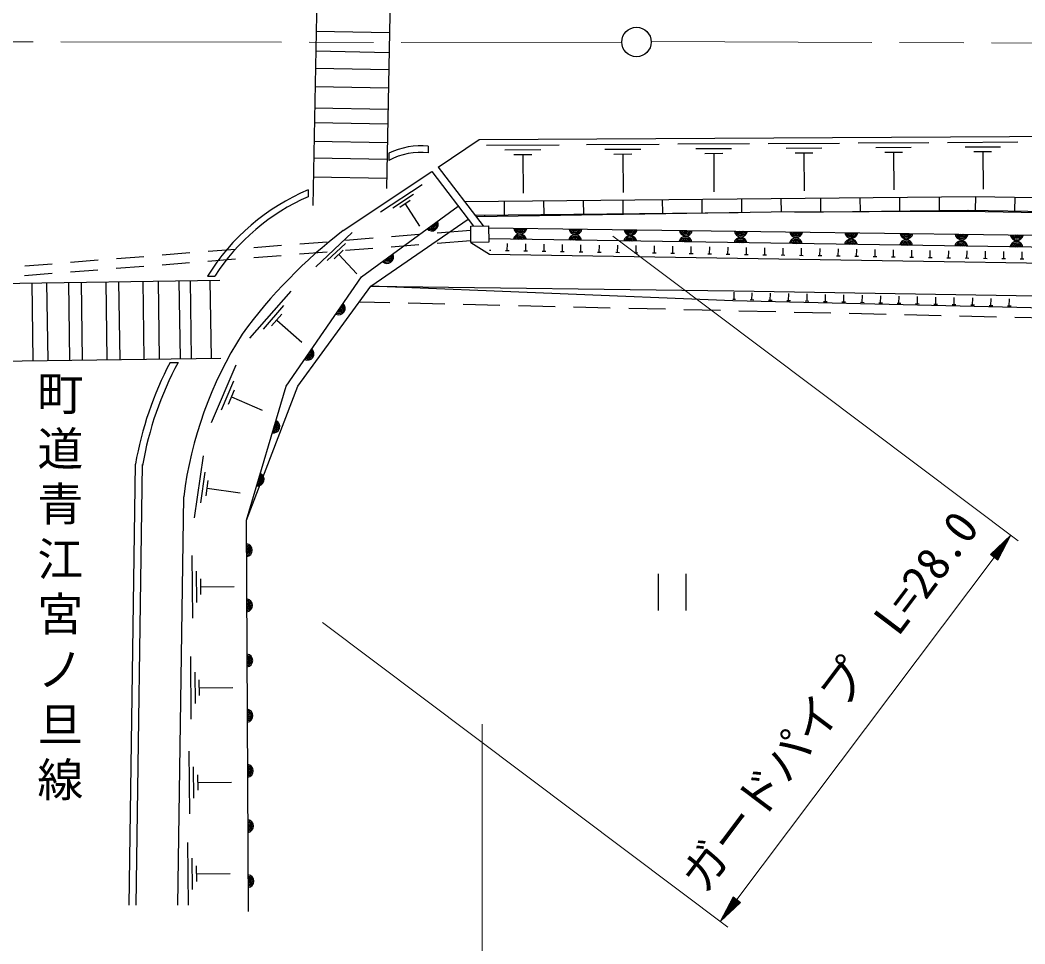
# Model space of a CAD drawing. Units: millimetres, scale not verified. Extents: x 40000 to 680000, y 20000 to 380000.
# Drawn here: x 435651 to 490290, y 239526 to 289767 of the extents above; entities that cross this region are included whole.
import ezdxf
from ezdxf.enums import TextEntityAlignment as Align

# ---------------------------------------------------------------- set-up
doc = ezdxf.new("R2010")
doc.units = ezdxf.units.MM
doc.header["$LTSCALE"] = 1000
doc.linetypes.add('CHAIN', pattern=[18.5, 12, -1.5, 3.5, -1.5])
for name, color, linetype, lineweight in [('M-BGD', 7, 'Continuous', 25), ('M-BMK', 2, 'CHAIN', 13), ('M-BMK-SRVR', 3, 'Continuous', 25), ('M-STR-HTXT', 7, 'Continuous', 13), ('M-STR-STRD', 7, 'Continuous', 25)]:
    doc.layers.add(name, color=color, linetype=linetype, lineweight=lineweight)
doc.layers.add('M-BMK-HTXT', color=7, linetype='Continuous')
doc.styles.add('@ＭＳ ゴシック', font='')
doc.styles.add('ＭＳ ゴシック', font='')
doc.styles.get('@ＭＳ ゴシック').set_extended_font_data('@MS Gothic')
doc.styles.get('ＭＳ ゴシック').set_extended_font_data('MS Gothic')

msp = doc.modelspace()

# ---------------------------------------------------------------- linework, layer by layer
at = {"layer": 'M-BGD'}
for p, q in [((451928, 298548), (451565, 279686)), ((455908, 297633), (455580, 280616)), ((451747, 289164), (455744, 289087)), ((451727, 288088), (455723, 288011)), ((451709, 287157), (455705, 287080)), ((451689, 286154), (455686, 286077)), ((451667, 285003), (455663, 284926)), ((451652, 284201), (455648, 284124)), ((451632, 283179), (455628, 283102)), ((471410, 283030), (475319, 283053)), ((476334, 283059), (480212, 283081)), ((481227, 283087), (485074, 283110)), ((486080, 283116), (489913, 283138)), ((461016, 282969), (464957, 282992)), ((462003, 282712), (463973, 282723)), ((466453, 283001), (470394, 283024)), ((467440, 282744), (469410, 282755)), ((467934, 282484), (468919, 282490)), ((468427, 282487), (468439, 280385)), ((472388, 282775), (474343, 282786)), ((472879, 282517), (473856, 282523)), ((473367, 282520), (473379, 280435)), ((477305, 282806), (479244, 282817)), ((477791, 282550), (478761, 282556)), ((478276, 282553), (478288, 280485)), ((482190, 282837), (484113, 282848)), ((482673, 282583), (483634, 282589)), ((483153, 282586), (483165, 280535)), ((487040, 282866), (488956, 282877)), ((487521, 282613), (488479, 282619)), ((488000, 282616), (488012, 280572)), ((451615, 282275), (455611, 282198)), ((462497, 282452), (463482, 282458)), ((462990, 282455), (463002, 280353)), ((453227, 278321), (458035, 281538)), ((458035, 281538), (460310, 278563)), ((458385, 281776), (460836, 278572)), ((451595, 281240), (455591, 281163)), ((455247, 279348), (457523, 280821)), ((455914, 279565), (457052, 280301)), ((456296, 279597), (456866, 279965)), ((456581, 279781), (457366, 278567)), ((461972, 279920), (461979, 279170)), ((464121, 279941), (464129, 279191)), ((466271, 279963), (466279, 279213)), ((468421, 279985), (468429, 279235)), ((470571, 280007), (470579, 279257)), ((472721, 280029), (472729, 279279)), ((474871, 280050), (474878, 279301)), ((477021, 280072), (477028, 279328)), ((479171, 280094), (479178, 279344)), ((481321, 280116), (481328, 279366)), ((483470, 280138), (483478, 279388)), ((485620, 280159), (485628, 279409)), ((487595, 280179), (487582, 279430)), ((489745, 280143), (489732, 279393)), ((460391, 279153), (474703, 279299)), ((467354, 279224), (467354, 279184)), ((469504, 279246), (469504, 279217)), ((471654, 279268), (471654, 279251)), ((473804, 279290), (473804, 279285)), ((477786, 279330), (487192, 279425)), ((478103, 279333), (478103, 279331)), ((480253, 279355), (480253, 279336)), ((482403, 279377), (482403, 279342)), ((484553, 279399), (484554, 279348)), ((486703, 279420), (486704, 279353)), ((487197, 279436), (521456, 278851)), ((488657, 279411), (488656, 279327)), ((460904, 279159), (460905, 279083)), ((463054, 279180), (463055, 279117)), ((465204, 279202), (465205, 279150)), ((451738, 276353), (453715, 278209)), ((455843, 277996), (457339, 278116)), ((458335, 278196), (460157, 278342)), ((450859, 277597), (452354, 277717)), ((452356, 276685), (453344, 277613)), ((453351, 277797), (454846, 277917)), ((460166, 277765), (458323, 277620)), ((462144, 277215), (462150, 277615)), ((463143, 277199), (463150, 277599)), ((464143, 277183), (464150, 277583)), ((443383, 276999), (444878, 277119)), ((445875, 277198), (447370, 277318)), ((448367, 277398), (449862, 277518)), ((452341, 277151), (450846, 277033)), ((452727, 276786), (453221, 277250)), ((454833, 277346), (453338, 277229)), ((457326, 277542), (455830, 277425)), ((461244, 277230), (461181, 277231)), ((462244, 277214), (462044, 277217)), ((463243, 277197), (463043, 277201)), ((464243, 277181), (464043, 277184)), ((465243, 277165), (465043, 277168)), ((465143, 277167), (465150, 277567)), ((466243, 277149), (466043, 277152)), ((466143, 277150), (466150, 277550)), ((467243, 277133), (467043, 277136)), ((467143, 277134), (467149, 277534)), ((468243, 277116), (468043, 277120)), ((468143, 277118), (468149, 277518)), ((469243, 277100), (469043, 277103)), ((469143, 277102), (469149, 277502)), ((470242, 277084), (470043, 277087)), ((470143, 277086), (470149, 277485)), ((471242, 277068), (471042, 277071)), ((471142, 277069), (471149, 277469)), ((472242, 277051), (472042, 277055)), ((472142, 277053), (472149, 277453)), ((473242, 277035), (473042, 277039)), ((473142, 277037), (473149, 277437)), ((474242, 277019), (474042, 277022)), ((474142, 277021), (474148, 277421)), ((475142, 277004), (475148, 277404)), ((476142, 276988), (476148, 277388)), ((477142, 276972), (477148, 277372)), ((478141, 276956), (478148, 277356)), ((479141, 276940), (479148, 277340)), ((480141, 276923), (480148, 277323)), ((481141, 276907), (481148, 277307)), ((482141, 276891), (482147, 277291)), ((483141, 276875), (483147, 277275)), ((484141, 276859), (484147, 277258)), ((485141, 276842), (485147, 277242)), ((486140, 276826), (486147, 277226)), ((487140, 276810), (487147, 277210)), ((488140, 276794), (488147, 277194)), ((489140, 276777), (489146, 277177)), ((490140, 276761), (490146, 277161)), ((435907, 276400), (437402, 276520)), ((438399, 276600), (439894, 276720)), ((440891, 276799), (442386, 276919)), ((444864, 276564), (443369, 276447)), ((447356, 276760), (445861, 276642)), ((449849, 276955), (448353, 276838)), ((452974, 277018), (453964, 275964)), ((475242, 277003), (475042, 277006)), ((476242, 276987), (476042, 276990)), ((477242, 276970), (477042, 276974)), ((478241, 276954), (478041, 276957)), ((479241, 276938), (479041, 276941)), ((480241, 276922), (480041, 276925)), ((481241, 276906), (481041, 276909)), ((482241, 276889), (482041, 276893)), ((483241, 276873), (483041, 276876)), ((484241, 276857), (484041, 276860)), ((485241, 276841), (485041, 276844)), ((486240, 276824), (486040, 276828)), ((487240, 276808), (487040, 276811)), ((488240, 276792), (488040, 276795)), ((489240, 276776), (489040, 276779)), ((490240, 276760), (490040, 276763)), ((437387, 275977), (435892, 275860)), ((439879, 276173), (438384, 276055)), ((442372, 276368), (440876, 276251)), ((429531, 275382), (446511, 275620)), ((436359, 271248), (436299, 275477)), ((437172, 271259), (437113, 275488)), ((438356, 271275), (438297, 275505)), ((439047, 271285), (438988, 275514)), ((440382, 271304), (440322, 275533)), ((441086, 271314), (441027, 275543)), ((442398, 271332), (442339, 275561)), ((443233, 271344), (443173, 275573)), ((444368, 271360), (444308, 275589)), ((444974, 271368), (444915, 275597)), ((446054, 271383), (445995, 275613)), ((448148, 272471), (450391, 275032)), ((474474, 274566), (474484, 274966)), ((475444, 274543), (475454, 274943)), ((476444, 274519), (476453, 274919)), ((477443, 274495), (477453, 274895)), ((478443, 274471), (478453, 274871)), ((479443, 274448), (479452, 274848)), ((455748, 274390), (454097, 274429)), ((458747, 274320), (456747, 274367)), ((461746, 274249), (459747, 274296)), ((474544, 274564), (474404, 274568)), ((475544, 274541), (475344, 274545)), ((476544, 274517), (476344, 274521)), ((477543, 274493), (477344, 274498)), ((478543, 274469), (478343, 274474)), ((479543, 274445), (479343, 274450)), ((480543, 274421), (480343, 274426)), ((480443, 274424), (480452, 274824)), ((481542, 274398), (481342, 274402)), ((481442, 274400), (481452, 274800)), ((482542, 274374), (482342, 274379)), ((482442, 274376), (482452, 274776)), ((483542, 274350), (483342, 274355)), ((483442, 274352), (483451, 274752)), ((484541, 274326), (484342, 274331)), ((484442, 274329), (484451, 274728)), ((485541, 274302), (485341, 274307)), ((485441, 274305), (485451, 274705)), ((486441, 274281), (486450, 274681)), ((487441, 274257), (487450, 274657)), ((488440, 274233), (488450, 274633)), ((489440, 274210), (489450, 274609)), ((448879, 272961), (450001, 274242)), ((449330, 273132), (449891, 273772)), ((464745, 274179), (462746, 274226)), ((467744, 274108), (465745, 274155)), ((470744, 274038), (468744, 274085)), ((473743, 273967), (471743, 274014)), ((476742, 273897), (474743, 273944)), ((479741, 273826), (477742, 273873)), ((482740, 273756), (480741, 273803)), ((486541, 274279), (486341, 274283)), ((487541, 274255), (487341, 274260)), ((488540, 274231), (488340, 274236)), ((489540, 274207), (489340, 274212)), ((449611, 273452), (450977, 272255)), ((485739, 273685), (483740, 273732)), ((488739, 273615), (486739, 273662)), ((491738, 273544), (489738, 273591)), ((430684, 271168), (446570, 271390)), ((446057, 267886), (447399, 271016)), ((446601, 268579), (447273, 270144)), ((446978, 268881), (447313, 269663)), ((447146, 269272), (448814, 268556)), ((445131, 262695), (445620, 266065)), ((445478, 263505), (445722, 265190)), ((445764, 263894), (445886, 264736)), ((445825, 264315), (447622, 264054)), ((444225, 241627), (444547, 263847)), ((445041, 257243), (445006, 260647)), ((445259, 258096), (445242, 259798)), ((470350, 259650), (470350, 257650)), ((471850, 259650), (471850, 257650)), ((445482, 258524), (445473, 259375)), ((445477, 258950), (447293, 258968)), ((444961, 251753), (444926, 255157)), ((445180, 252606), (445162, 254308)), ((445402, 253034), (445393, 253885)), ((445398, 253460), (447214, 253478)), ((444887, 246597), (444852, 250002)), ((445105, 247451), (445088, 249153)), ((445328, 247879), (445319, 248730)), ((445323, 248304), (447139, 248323)), ((444815, 241631), (444780, 245036)), ((445033, 242485), (445016, 244187)), ((445256, 242912), (445247, 243764)), ((445251, 243338), (447067, 243357))]:
    msp.add_line(p, q, dxfattribs=at)
for points in [[(458387, 281774), (460618, 283267), (521474, 283623)], [(459822, 279898), (487595, 280179), (521458, 279601)], [(448065, 241296), (447965, 262577), (450115, 269851), (454224, 275809), (459481, 279647)], [(521455, 278726), (487154, 279355), (476484, 279326), (460450, 279076)], [(447965, 262577), (450745, 269867), (454728, 275288), (460016, 278947)], [(461128, 278462), (509567, 277822), (569052, 276731)], [(460167, 277677), (461178, 277046), (569026, 275297)], [(569042, 276157), (509519, 277123), (461138, 277865)], [(454728, 275288), (474471, 275042), (526012, 274197), (525743, 255480)], [(524795, 255356), (524960, 273444), (502974, 273825), (474402, 274506), (454728, 275288)]]:
    msp.add_lwpolyline(points, dxfattribs=at)
msp.add_lwpolyline([(460153, 278561), (461126, 278576), (461140, 277693), (460167, 277677)], close=True, dxfattribs=at)
for centre, radius, start, end in [((458032, 278656), 354, 224.9298, 27.3349), ((458032, 278656), 283, 227.1538, 25.1109), ((458032, 278656), 212, 230.9001, 21.3646), ((458032, 278656), 142, 238.6119, 13.6528), ((458032, 278656), 100, 248.9295, 3.3352), ((458032, 278656), 100, 248.9295, 3.3352), ((469939, 256496), 27489, 127.4403, 143.9078), ((462830, 277785), 354, 7.9193, 170.3245), ((462850, 278493), 354, 188.0407, 350.4459), ((462850, 278493), 283, 190.2648, 348.2219), ((462850, 278493), 212, 194.0111, 344.4756), ((462850, 278493), 142, 201.7228, 336.7638), ((462850, 278493), 100, 212.0405, 326.4462), ((462850, 278493), 100, 212.0405, 326.4462), ((465850, 278454), 354, 188.0407, 350.4459), ((465850, 278454), 283, 190.2648, 348.2219), ((465850, 278454), 212, 194.0111, 344.4756), ((465850, 278454), 142, 201.7228, 336.7638), ((465850, 278454), 100, 212.0405, 326.4462), ((465850, 278454), 100, 212.0405, 326.4462), ((468850, 278414), 354, 188.0407, 350.4459), ((468850, 278414), 283, 190.2648, 348.2219), ((468850, 278414), 212, 194.0111, 344.4756), ((468850, 278414), 142, 201.7228, 336.7638), ((468850, 278414), 100, 212.0405, 326.4462), ((468850, 278414), 100, 212.0405, 326.4462), ((471850, 278374), 354, 188.0407, 350.4459), ((471850, 278374), 283, 190.2648, 348.2219), ((471850, 278374), 212, 194.0111, 344.4756), ((471850, 278374), 142, 201.7228, 336.7638), ((471850, 278374), 100, 212.0405, 326.4462), ((471850, 278374), 100, 212.0405, 326.4462), ((474849, 278335), 354, 188.0407, 350.4459), ((474849, 278335), 283, 190.2648, 348.2219), ((474849, 278335), 212, 194.0111, 344.4756), ((474849, 278335), 142, 201.7228, 336.7638), ((474849, 278335), 100, 212.0405, 326.4462), ((474849, 278335), 100, 212.0405, 326.4462), ((477849, 278295), 354, 188.0407, 350.4459), ((477849, 278295), 283, 190.2648, 348.2219), ((477849, 278295), 212, 194.0111, 344.4756), ((477849, 278295), 142, 201.7228, 336.7638), ((477849, 278295), 100, 212.0405, 326.4462), ((477849, 278295), 100, 212.0405, 326.4462), ((480849, 278256), 354, 188.0407, 350.4459), ((480849, 278256), 283, 190.2648, 348.2219), ((480849, 278256), 212, 194.0111, 344.4756), ((480849, 278256), 142, 201.7228, 336.7638), ((480849, 278256), 100, 212.0405, 326.4462), ((480849, 278256), 100, 212.0405, 326.4462), ((483849, 278216), 354, 188.0407, 350.4459), ((483849, 278216), 283, 190.2648, 348.2219), ((483849, 278216), 212, 194.0111, 344.4756), ((483849, 278216), 142, 201.7228, 336.7638), ((483849, 278216), 100, 212.0405, 326.4462), ((483849, 278216), 100, 212.0405, 326.4462), ((486848, 278176), 354, 188.0407, 350.4459), ((486848, 278176), 283, 190.2648, 348.2219), ((486848, 278176), 212, 194.0111, 344.4756), ((486848, 278176), 142, 201.7228, 336.7638), ((486848, 278176), 100, 212.0405, 326.4462), ((486848, 278176), 100, 212.0405, 326.4462), ((462830, 277785), 283, 10.1433, 168.1004), ((462830, 277785), 212, 13.8897, 164.3541), ((462830, 277785), 142, 21.6014, 156.6424), ((462830, 277785), 100, 31.9191, 146.3247), ((462830, 277785), 100, 31.9191, 146.3247), ((465830, 277739), 354, 7.9193, 170.3245), ((465830, 277739), 283, 10.1433, 168.1004), ((465830, 277739), 212, 13.8897, 164.3541), ((465830, 277739), 142, 21.6014, 156.6424), ((465830, 277739), 100, 31.9191, 146.3247), ((465830, 277739), 100, 31.9191, 146.3247), ((468829, 277693), 354, 7.9193, 170.3245), ((468829, 277693), 283, 10.1433, 168.1004), ((468829, 277693), 212, 13.8897, 164.3541), ((468829, 277693), 142, 21.6014, 156.6424), ((468829, 277693), 100, 31.9191, 146.3247), ((468829, 277693), 100, 31.9191, 146.3247), ((471829, 277647), 354, 7.9193, 170.3245), ((471829, 277647), 283, 10.1433, 168.1004), ((471829, 277647), 212, 13.8897, 164.3541), ((471829, 277647), 142, 21.6014, 156.6424), ((471829, 277647), 100, 31.9191, 146.3247), ((471829, 277647), 100, 31.9191, 146.3247), ((474829, 277601), 354, 7.9193, 170.3245), ((474829, 277601), 283, 10.1433, 168.1004), ((474829, 277601), 212, 13.8897, 164.3541), ((474829, 277601), 142, 21.6014, 156.6424), ((474829, 277601), 100, 31.9191, 146.3247), ((474829, 277601), 100, 31.9191, 146.3247), ((477828, 277555), 354, 7.9193, 170.3245), ((477828, 277555), 283, 10.1433, 168.1004), ((477828, 277555), 212, 13.8897, 164.3541), ((477828, 277555), 142, 21.6014, 156.6424), ((477828, 277555), 100, 31.9191, 146.3247), ((477828, 277555), 100, 31.9191, 146.3247), ((480828, 277509), 354, 7.9193, 170.3245), ((480828, 277509), 283, 10.1433, 168.1004), ((480828, 277509), 212, 13.8897, 164.3541), ((480828, 277509), 142, 21.6014, 156.6424), ((480828, 277509), 100, 31.9191, 146.3247), ((480828, 277509), 100, 31.9191, 146.3247), ((483828, 277463), 354, 7.9193, 170.3245), ((483828, 277463), 283, 10.1433, 168.1004), ((483828, 277463), 212, 13.8897, 164.3541), ((483828, 277463), 142, 21.6014, 156.6424), ((486827, 277417), 354, 7.9193, 170.3245), ((486827, 277417), 283, 10.1433, 168.1004), ((486827, 277417), 212, 13.8897, 164.3541), ((489827, 277371), 354, 7.9193, 170.3245), ((489848, 278137), 354, 188.0407, 350.4459), ((489827, 277371), 283, 10.1433, 168.1004), ((489848, 278137), 283, 190.2648, 348.2219), ((489827, 277371), 212, 13.8897, 164.3541), ((489848, 278137), 212, 194.0111, 344.4756), ((489848, 278137), 142, 201.7228, 336.7638), ((489848, 278137), 100, 212.0405, 326.4462), ((489848, 278137), 100, 212.0405, 326.4462), ((455609, 276887), 354, 224.9298, 27.3349), ((483828, 277463), 100, 31.9191, 146.3247), ((483828, 277463), 100, 31.9191, 146.3247), ((486827, 277417), 142, 21.6014, 156.6424), ((486827, 277417), 100, 31.9191, 146.3247), ((486827, 277417), 100, 31.9191, 146.3247), ((489827, 277371), 142, 21.6014, 156.6424), ((489827, 277371), 100, 31.9191, 146.3247), ((489827, 277371), 100, 31.9191, 146.3247), ((455609, 276887), 283, 227.1538, 25.1109), ((455609, 276887), 212, 230.9001, 21.3646), ((455609, 276887), 142, 238.6119, 13.6528), ((455609, 276887), 100, 248.9295, 3.3352), ((455609, 276887), 100, 248.9295, 3.3352), ((452977, 274096), 354, 244.2029, 46.608), ((452977, 274096), 283, 246.4269, 44.384), ((452977, 274096), 212, 250.1732, 40.6377), ((452977, 274096), 142, 257.885, 32.926), ((452977, 274096), 100, 268.2026, 22.6083), ((452977, 274096), 100, 268.2026, 22.6083), ((465791, 261200), 21409, 147.5456, 172.8976), ((451273, 271626), 354, 244.2029, 46.608), ((451273, 271626), 283, 246.4269, 44.384), ((451273, 271626), 212, 250.1732, 40.6377), ((451273, 271626), 142, 257.885, 32.926), ((451273, 271626), 100, 268.2026, 22.6083), ((451273, 271626), 100, 268.2026, 22.6083), ((449413, 267668), 354, 262.3308, 64.736), ((449413, 267668), 283, 264.5548, 62.5119), ((449413, 267668), 212, 268.3011, 58.7656), ((449413, 267668), 142, 276.0129, 51.0539), ((449413, 267668), 100, 286.3305, 40.7362), ((449413, 267668), 100, 286.3305, 40.7362), ((448563, 264791), 354, 262.3308, 64.736), ((448563, 264791), 283, 264.5548, 62.5119), ((448563, 264791), 212, 268.3011, 58.7656), ((448563, 264791), 142, 276.0129, 51.0539), ((448563, 264791), 100, 286.3305, 40.7362), ((448563, 264791), 100, 286.3305, 40.7362), ((447919, 260936), 354, 279.0679, 81.4731), ((447919, 260936), 283, 281.292, 79.2491), ((447919, 260936), 212, 285.0383, 75.5027), ((447919, 260936), 142, 292.75, 67.791), ((447919, 260936), 100, 303.0677, 57.4734), ((447919, 260936), 100, 303.0677, 57.4734), ((447933, 257936), 354, 279.0679, 81.4731), ((447933, 257936), 283, 281.292, 79.2491), ((447933, 257936), 212, 285.0383, 75.5027), ((447933, 257936), 142, 292.75, 67.791), ((447933, 257936), 100, 303.0677, 57.4734), ((447933, 257936), 100, 303.0677, 57.4734), ((447947, 254936), 354, 279.0679, 81.4731), ((447947, 254936), 283, 281.292, 79.2491), ((447947, 254936), 212, 285.0383, 75.5027), ((447947, 254936), 142, 292.75, 67.791), ((447947, 254936), 100, 303.0677, 57.4734), ((447947, 254936), 100, 303.0677, 57.4734), ((447961, 251936), 354, 279.0679, 81.4731), ((447961, 251936), 283, 281.292, 79.2491), ((447961, 251936), 212, 285.0383, 75.5027), ((447961, 251936), 142, 292.75, 67.791), ((447961, 251936), 100, 303.0677, 57.4734), ((447961, 251936), 100, 303.0677, 57.4734), ((447975, 248936), 354, 279.0679, 81.4731), ((447975, 248936), 283, 281.292, 79.2491), ((447975, 248936), 212, 285.0383, 75.5027), ((447975, 248936), 142, 292.75, 67.791), ((447975, 248936), 100, 303.0677, 57.4734), ((447975, 248936), 100, 303.0677, 57.4734), ((447989, 245936), 354, 279.0679, 81.4731), ((447989, 245936), 283, 281.292, 79.2491), ((447989, 245936), 212, 285.0383, 75.5027), ((447989, 245936), 142, 292.75, 67.791), ((447989, 245936), 100, 303.0677, 57.4734), ((447989, 245936), 100, 303.0677, 57.4734), ((448003, 242936), 354, 279.0679, 81.4731), ((448003, 242936), 283, 281.292, 79.2491), ((448003, 242936), 212, 285.0383, 75.5027), ((448003, 242936), 142, 292.75, 67.791), ((448003, 242936), 100, 303.0677, 57.4734), ((448003, 242936), 100, 303.0677, 57.4734)]:
    msp.add_arc(centre, radius, start, end, dxfattribs=at)
at = {"layer": 'M-BMK'}
for p, q in [((468368, 288530), (369470, 288698)), ((469967, 288600), (518626, 288406))]:
    msp.add_line(p, q, dxfattribs=at)
at = {"layer": 'M-BMK-SRVR'}
msp.add_circle((469167, 288574), 800, dxfattribs=at)
at = {"layer": 'M-STR-HTXT'}
for p, q in [((467878, 278012), (489918, 261447)), ((489518, 261747), (488417, 260698)), ((489518, 261747), (488617, 260548)), ((489518, 261747), (488817, 260398)), ((489077, 261328), (488537, 260608)), ((488577, 260578), (489298, 261538)), ((488657, 260518), (489378, 261477)), ((489237, 261208), (488697, 260488)), ((488417, 260698), (488817, 260398)), ((488637, 260908), (488457, 260668)), ((488497, 260638), (488857, 261118)), ((488737, 260458), (489097, 260938)), ((488957, 260668), (488777, 260428)), ((474628, 241936), (488617, 260548)), ((452087, 257002), (474127, 240437)), ((460778, 251480), (460778, 229827)), ((473727, 240737), (474429, 242087)), ((474288, 241817), (474469, 242057)), ((474828, 241786), (474429, 242087)), ((473727, 240737), (474628, 241936)), ((473727, 240737), (474828, 241786)), ((474588, 241966), (473868, 241007)), ((474668, 241906), (473947, 240947)), ((474008, 241277), (474549, 241996)), ((474509, 242026), (474148, 241547)), ((474168, 241157), (474708, 241876)), ((474748, 241846), (474388, 241367)), ((474608, 241576), (474788, 241816))]:
    msp.add_line(p, q, dxfattribs=at)
at = {"layer": 'M-STR-STRD'}
for p, q in [((455704, 282533), (455704, 282135)), ((457843, 282911), (457849, 282554)), ((451314, 280535), (451316, 280162)), ((445836, 275843), (446243, 275844)), ((443807, 271148), (444245, 271148)), ((441573, 241639), (441923, 265612)), ((441965, 241633), (442315, 265606))]:
    msp.add_line(p, q, dxfattribs=at)
for centre, radius, start, end in [((457464, 278808), 4120, 84.7111, 115.2847), ((457463, 278829), 3745, 84.0785, 118.0117), ((455970, 269555), 11926, 112.9797, 148.1824), ((455970, 269555), 11583, 113.6902, 147.1155), ((460417, 262407), 18770, 152.2456, 170.1698), ((460432, 262404), 18398, 151.622, 170.166)]:
    msp.add_arc(centre, radius, start, end, dxfattribs=at)

# ---------------------------------------------------------------- texts
at = {"layer": 'M-BMK-HTXT', "insert": (436653, 258736), "char_height": 1833, "attachment_point": 8, "rotation": 270, "style": '@ＭＳ ゴシック'}
msp.add_mtext('\\T1.2;町道青江宮ノ旦線', dxfattribs=at)
at = {"layer": 'M-STR-HTXT', "style": 'ＭＳ ゴシック'}
msp.add_text('ガードパイプ  L=28.0', height=1833, rotation=53.072, dxfattribs=at).set_placement((480823, 251843), align=Align.BOTTOM_CENTER)

doc.saveas('drawing.dxf')
